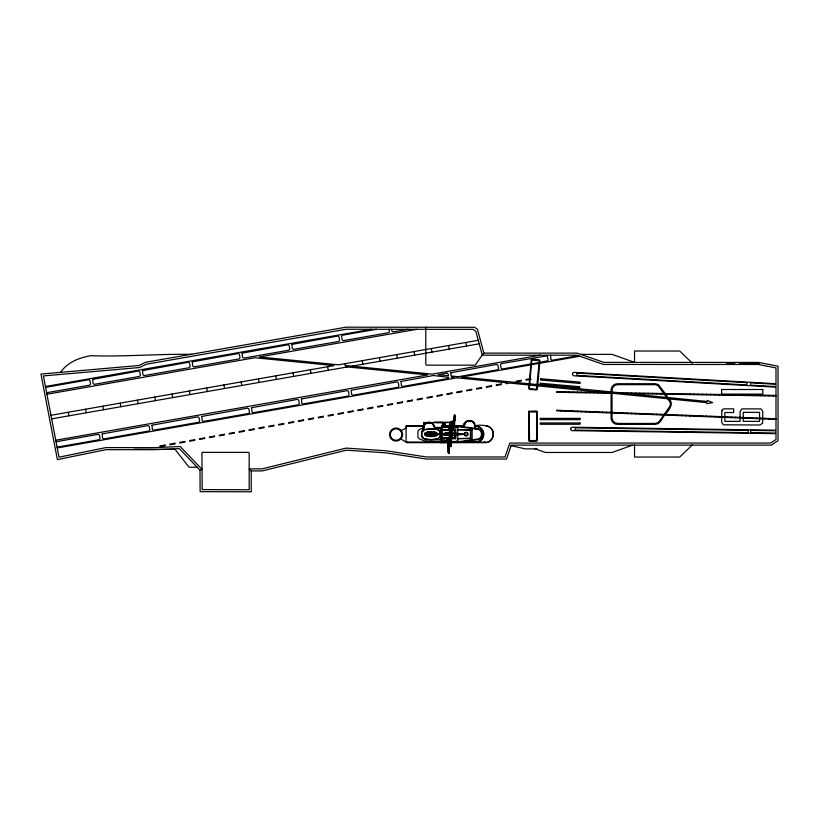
<?xml version="1.0" encoding="UTF-8"?>
<svg xmlns="http://www.w3.org/2000/svg" width="819" height="819" viewBox="0 0 819 819"><rect width="100%" height="100%" fill="white"/><g stroke="black" fill="none" stroke-linecap="round" stroke-linejoin="round"><path stroke-width="1.23" d="M423.024 431.029L423.024 428.265A5.948 5.948 0 0 1 428.972 422.317A5.948 5.948 0 0 1 434.92 428.265L434.92 429.084M423.914 428.194L423.546 422.512L442.547 422.512L442.547 428.163L440.376 428.501M427.283 434.746L427.283 433.486M427.815 436.353L427.917 431.982L427.538 436.271L427.283 435.002M427.907 422.553L430.026 422.553L427.907 422.553L428.071 423.249M430.466 434.746L430.466 433.486M434.172 433.241C433.343 442.045 434.029 424.027 434.326 436.302L433.865 433.486M443.755 425.675L443.755 422.543L434.469 422.543M449.846 442.291L448.904 443.059L448.904 445.219L448.925 443.12L449.989 442.321M450.726 436.015L450.716 442.639L450.624 435.995M450.624 432.319L451.054 425.685L450.89 432.176M450.726 432.309L450.726 425.685M450.614 441.738L450.88 436.148M451.146 435.995L451.044 442.639L450.88 441.175M451.146 432.33L451.054 425.685M454.617 427.426L454.617 414.649L454.299 427.426M447.43 442.055L448.751 443.11L447.696 442.229M560.698 392.362L560.708 391.789M564.864 392.434L564.875 391.861M569.031 392.506L569.041 391.932M573.198 392.577L573.208 392.004M577.364 392.649L577.375 392.076M581.531 392.721L581.541 392.147M585.698 392.792L585.708 392.209M589.864 392.864L589.875 392.281M594.031 392.936L594.041 392.352M598.198 393.007L598.208 392.424M602.364 393.079L602.374 392.496M610.698 393.212L537.714 385.851M614.864 393.284L614.874 392.711M619.031 393.355L619.041 392.782M623.198 393.427L623.208 392.854M627.364 393.499L627.374 392.925M631.531 393.57L631.541 392.997M635.708 393.642L635.708 393.059M639.874 393.714L639.885 393.13M644.041 393.785L644.051 393.202M648.208 393.857L648.218 393.274M652.374 393.929L652.385 393.345M656.541 394L656.551 393.417M660.708 394.062L660.718 393.489M664.874 394.134L664.885 393.56M669.041 394.205L669.051 393.632M673.208 394.277L673.218 393.704M677.374 394.348L677.385 393.775M681.541 394.42L681.551 393.837M685.708 394.492L685.718 393.908M689.874 394.563L689.885 393.98M694.041 394.635L694.051 394.052M698.208 394.707L698.218 394.123M702.374 394.778L702.385 394.195M706.541 394.85L706.551 394.267M710.708 394.912L710.718 394.338M714.874 394.983L714.885 394.41M719.041 395.055L719.051 394.482M723.208 395.127L723.218 394.553M727.385 395.198L727.385 394.625M731.551 395.27L731.562 394.686M735.718 395.342L735.728 394.758M739.885 395.413L739.895 394.83M744.051 395.485L744.061 394.901M748.218 395.557L748.228 394.973M752.385 395.628L752.395 395.045M756.551 395.7L756.561 395.116M760.718 395.761L760.728 395.188M764.885 395.833L764.895 395.26M769.051 395.905L769.061 395.331M773.218 395.976L773.228 395.403M424.324 425.675L406.081 425.675L406.081 442.045L450.225 441.994L449.242 445.505M450.153 431.848L450.552 421.703L451.218 421.703L451.617 431.848M451.617 436.466L451.218 446.611L450.552 446.611L450.153 436.466M560.78 411.015L560.8 410.432M564.946 411.169L564.967 410.595M569.103 411.333L569.133 410.759M573.269 411.496L573.29 410.913M577.436 411.66L577.456 411.077M581.603 411.824L581.623 411.24M585.769 411.977L585.79 411.404M589.926 412.141L589.956 411.568M594.092 412.305L594.113 411.722M598.259 412.469L598.279 411.885M602.426 412.622L602.446 412.049M606.592 412.786L606.613 412.213M610.749 412.95L610.779 412.366M614.915 413.114L614.936 412.53M619.082 413.267L619.103 412.694M623.249 413.431L623.269 412.858M627.415 413.595L627.436 413.022M631.572 413.759L631.603 413.175M635.739 413.923L635.759 413.339M639.905 414.076L639.926 413.503M644.072 414.24L644.092 413.667M648.239 414.404L648.259 413.82M652.395 414.568L652.426 413.984M656.562 414.721L656.582 414.148M660.728 414.885L660.749 414.312M664.915 414.465L660.595 421.283L658.322 423.525L655.21 424.375L617.761 424.375A6.45 6.45 0 0 1 611.087 418.038L611.087 412.96M669.062 415.213L669.082 414.629M673.218 415.366L673.249 414.793M677.385 415.53L677.405 414.957M681.551 415.694L681.572 415.12M685.718 415.857L685.738 415.274M689.885 416.021L689.905 415.438M694.041 416.175L694.072 415.602M698.208 416.339L698.228 415.765M702.374 416.502L702.395 415.919M706.541 416.666L706.562 416.083M710.708 416.82L710.728 416.247M714.864 416.984L714.895 416.41M719.031 417.147L719.051 416.564M723.197 417.311L723.218 416.728M727.364 417.475L727.385 416.891M731.531 417.629L731.551 417.055M735.687 417.792L735.718 417.219M739.854 417.956L739.874 417.373M744.021 418.12L744.041 417.536M748.187 418.274L748.208 417.7M752.354 418.437L752.374 417.864M756.51 418.601L756.541 418.018M760.677 418.765L760.697 418.181M764.844 418.918L764.864 418.345M769.01 419.082L769.031 418.509M773.177 419.246L773.197 418.663M447.491 442.209L450.225 442.004L449.467 444.871M450.235 422.676L449.682 428.235C450.952 430.528 449.406 425.982 449.355 427.856L449.744 427.59M427.672 433.241L427.917 431.982M433.691 433.241L433.937 431.951M434.07 433.241L434.316 432.033M430.477 433.241L430.774 431.91M430.866 433.241L431.05 431.91M485.698 425.716L487.653 426.054M475.665 426.32L477.743 426.627M449.406 445.751L450.829 438.789L449.109 445.29L449.989 442.035M449.355 445.915L450.829 438.789M442.455 434.52L449.518 435.534L450.245 429.535L448.617 429.535L448.617 428.265L453.091 428.265L453.091 429.535L451.013 429.873L450.43 429.299L451.3 430.477M423.474 428.102L423.955 426.034M429.873 423.249L430.026 422.553M430.333 423.351L430.497 422.655L432.258 423.873M448.832 446.437L447.45 442.065L448.505 445.229M463.257 427.303L464.045 423.822A5.948 5.948 0 0 1 474.774 423.822L475.337 428.972M464.393 424.17L463.923 426.238M470.311 421.386L470.464 420.679L468.355 420.679L468.509 421.713M470.311 421.713L470.464 420.679M470.782 421.488L470.935 420.792C472.819 420.608 472.502 422.983 472.85 421.703M449.181 445.341L450.9 438.984M454.893 418.939L450.583 423.177L448.976 425.921L451.576 428.132L454.412 426.105M448.781 446.386C449.242 448.822 447.839 443.396 450.133 442.035M449.14 445.229L449.764 443.161M458.128 438.615C458.691 445.014 444.164 439.486 440.376 439.834L426.679 439.823L426.156 441.502L459.868 441.502L477.067 439.117C482.975 439.107 482.975 429.217 477.067 429.217L459.868 426.832L453.624 426.832M448.136 444.768L448.239 445.751M441.932 441.502L442.424 440.151M464.68 434.162L465.12 433.097M429.279 433.087L429.279 435.063M430.794 434.643L430.794 433.507M433.425 433.507L433.425 434.643M434.93 435.063L434.93 433.087M450.143 428.982L450.962 428.521M451.208 428.859L450.542 429.269L451.627 430.722L449.907 429.637L449.447 427.631L450.798 430.057L451.484 429.545L450.87 430.221L451.259 429.351M488.093 426.208L489.854 427.18M470.935 420.792L472.706 422.01M478.265 426.781L480.139 427.672M483.804 352.917L475.174 365.161L426.494 365.161L425.798 364.465L425.798 327.262M665.325 414.486C668.601 410.196 674.6 403.931 669 398.904M452.129 424.713L451.433 423.771L454.801 419.226M451.228 426.617L452.497 424.795L450.921 423.802L450 425.122L451.525 426.187M450.624 427.467L452.416 427.446L453.695 425.634L464.506 425.675M423.986 429.75L421.969 432.412L421.969 435.913L423.986 438.574A26.556 25.86 90 0 0 438.175 438.574L440.622 435.339L440.622 432.985L438.175 429.75L434.111 428.921L423.986 429.75A26.556 25.86 90 0 1 438.175 429.75M423.832 425.532L425.153 423.873L424.099 425.737M464.537 423.873L465.857 422.215M472.778 422.573L473.218 422.01L474.539 423.658L473.218 422.01M490.233 427.477L491.635 428.992M692.383 444.86L679.729 457.043L634.53 457.043L634.53 444.901M60.944 371.765C68.09 361.967 79.351 357.688 90.909 355.702C124.549 356.869 158.087 353.798 191.718 354.361M480.579 427.968L482.074 429.351M451.402 424.651L451.986 424.549M432.78 423.873L433.845 425.737L432.524 424.078M449.529 428.378L449.785 427.641L449.723 428.716C450.573 426.238 450.061 430.139 449.754 428.214M450.47 428.224L450.102 428.787L450.9 428.286L451.402 429.002L450.685 429.504L449.907 427.979L450.337 428.961M449.795 429.473L452.139 427.641L452.436 428.061C449.15 430.292 451.812 429.78 450.552 429.207M449.907 429.637L450.767 429.013M451.709 428.419L450.849 428.695M451.269 430.456L451.279 429.934M550.573 355.18L550.89 359.459L552.026 360.258L578.173 355.661M491.912 429.402L492.813 431.316M400.563 430.825L406.285 428.04M427.436 422.655C423.28 425.337 427.876 421.836 427.6 423.351M433.456 425.839L434.101 425.532M433.343 426.351L434.316 425.962L434.459 428.102M465.97 421.703C470.669 420.127 465.059 421.539 466.421 422.266M473.894 423.976L474.539 423.658M482.391 429.76L483.343 431.5M447.409 442.096L448.505 445.341L446.898 438.984M444.256 433.394L441.39 434.899M454.606 415.284L454.606 421.017M454.893 417.424L454.34 417.547M454.893 418.181L454.34 418.304M454.893 419.686L454.34 419.809M454.893 420.444L454.34 420.567M423.904 429.627L422.45 430.21L421.509 431.828L421.509 436.496L422.45 438.114L426.679 439.823M199.969 470.208L202.027 469.379L180.262 446.529L154.668 447.645L105.835 447.604L59.009 457.176L43.397 375.921L139.568 367.526L146.304 364.25L346.191 329.248L473.167 329.361L475.931 331.48L482.278 355.18L576.771 355.18L603.583 364.465L758.333 364.475L775.992 367.915L775.992 439.537L770.699 443.069L509.858 443.089L505.006 456.982L426.494 456.982L386.343 450.808L346.191 448.095L261.978 468.888L249.171 468.867L251.228 470.925L262.223 470.945L346.365 450.174L386.118 452.856L426.341 459.039L506.47 459.039L511.322 445.147L771.324 445.126L778.05 440.632L778.05 366.216L758.527 362.418L603.931 362.407L577.119 353.122L483.855 353.122L477.508 329.422L474.744 327.303L346.007 327.19L145.659 362.274L139.005 365.509L40.95 374.068L57.381 459.602L106.04 449.662L154.709 449.703L179.422 448.628L199.969 470.208L200.143 491.646L251.228 491.809L251.228 470.925M446.949 441.502L448.362 440.96M423.904 427.692L419.4 429.402L417.915 431.203L417.915 437.121L419.4 438.923L428.849 442.526M430.374 433.271L429.74 434.643M434.05 432.678L432.504 434.07L434.05 435.473M430.159 434.879L431.255 434.07L430.159 433.271L429.279 434.07L430.374 434.879M430.159 435.473L431.705 434.07L430.159 432.678M433.845 434.879L434.735 434.07L434.183 433.292M632.207 445.28L612.09 452.467L545.423 452.467L534.5 448.566L537.018 448.566M484.633 442.117L485.462 441.891A1.669 1.669 0 0 1 484.633 442.117L451.453 442.045M450.102 433.138L445.577 434.346L445.843 433.896M529.606 378.818L525.931 379.484L526.044 380.108L529.545 379.473M530.18 378.706L531.132 379.187L530.118 379.371M448.792 453.531L448.904 439.404L448.617 445.301M45.434 386.496L371.468 329.269M45.598 387.336L88.821 379.75L89.957 380.548L90.561 384.009L89.762 385.145L46.632 392.721M376.412 329.269L342.362 335.247L341.564 336.384L342.168 339.844L343.304 340.643L388.626 332.688L389.424 331.552L389.025 329.279M407.944 329.299L393.12 331.9L391.973 331.101L391.656 329.289M46.918 394.236L254.842 357.749L334.019 365.612L50.962 415.294M416.861 329.31L259.357 356.951L338.523 364.824L478.286 340.294M51.648 418.857L347.41 366.943M351.924 366.154L479.228 343.806M55.753 440.223L427.764 374.928L345.444 366.748L345.536 367.27M540.294 355.18L432.278 374.14L345.219 365.489L344.912 363.697M56.04 441.748L98.3 434.326L99.437 435.124L100.041 438.585L99.242 439.721L57.074 447.123M530.907 363.964L502.211 369L501.074 368.202L500.47 364.742L501.269 363.595L547.327 355.804L548.177 360.636L539.772 362.407M531.48 363.861L539.189 362.51M57.238 447.973L456.9 377.825L507.422 382.842L506.152 383.077L506.265 383.702L509.725 383.077L529.064 384.991M530.825 364.844L461.404 377.037L529.166 383.763M531.398 364.752L539.107 363.39M539.69 363.288L579.842 356.245M492.956 431.797L493.263 433.906M444.195 433.63L449.518 432.79M483.517 431.982L483.845 433.916M475.399 442.045C486.865 442.618 485.677 424.559 474.447 426.279M457.104 442.526L477.201 439.803C483.947 439.803 483.947 428.532 477.201 428.521L454.678 425.808M449.846 433.036L438.431 433.865L438.431 434.459L449.846 435.288M451.924 435.288L463.339 434.459L463.339 433.865L451.924 433.036M454.084 419.123L455.466 420.372L454.34 419.052M440.591 442.659L474.733 442.117M739.301 363.216L759.387 363.257M580.64 354.361L612.09 354.361L634.684 362.428M726.371 363.104L734.919 363.216M454.34 415.509L454.893 415.509M454.34 415.735L454.893 415.857L454.34 416.042M454.34 416.267L454.893 416.267M454.34 416.492L454.893 416.615L454.34 416.799M454.34 417.025L454.893 417.025M454.34 417.25L454.893 417.362M454.34 417.772L454.893 417.772M454.34 417.997L454.893 418.12M454.34 418.529L454.893 418.529M454.34 418.755L454.893 418.878M454.34 419.287L454.893 419.287M454.34 419.512L454.893 419.625M454.34 420.034L454.893 420.034M454.34 420.26L454.893 420.382M454.34 420.792L454.893 420.792M468.355 421.017L470.464 421.017M434.213 422.276L444.011 422.276L444.011 425.675M454.535 422.276L444.737 422.276L444.737 425.675M454.279 422.543L444.993 422.543L444.993 425.675M442.547 422.901L442.547 425.317M441.431 425.675L449.641 425.675M474.314 425.675C481.173 424.774 493.263 424.314 493.304 434.162C493.314 438.462 489.905 442.598 485.462 442.659L407.125 442.659L400.563 438.83M442.547 425.808L449.826 425.808M406.081 426.279L423.945 426.279M441.564 426.279L449.457 426.279M454.228 426.279L464.373 426.279M442.393 426.832L449.887 426.832M435.094 427.436L449.764 427.364M453.378 427.364L457.79 427.651L458.128 429.719M456.04 427.856L454.002 427.426M423.157 428.03L423.873 428.03M434.039 428.501L440.366 428.501L440.069 432.248M430.681 436.425L430.61 433.486M445.935 433.804L445.935 434.52L450.102 435.186M434.326 436.302L434.07 435.002M448.679 440.09L449.232 440.09L449.232 453.46L448.679 453.46M448.106 441.81L449.232 441.81M535.36 448.873L525.184 448.873L510.872 445.608M448.106 451.75L449.232 451.75M449.232 451.996L448.106 451.893L448.106 441.656M197.297 467.209L189.046 467.209L175.102 449.416L134.203 449.242M604.985 392.536L556.541 391.717L556.531 392.301L775.992 396.027M612.039 392.659L775.992 395.444M775.992 418.775L556.633 410.268L556.613 410.851L775.992 419.359M529.729 383.824L537.254 384.572M537.827 384.623L620.034 392.792M627.057 393.499L707.114 401.453L707.258 400.44L712.643 402.62L706.93 403.695L706.992 402.682L612.018 393.243M529.627 385.053L537.151 385.8M483.845 434.418L483.517 436.343M493.263 434.418L492.956 436.537M465.12 435.237L467.27 435.237L467.27 433.097M449.754 428.777L450.174 428.736A3.696 3.634 55 0 0 450.706 429.422L451.32 430.006L450.859 429.688M449.969 428.532L450.01 428.501A5.948 5.948 0 0 0 450.911 429.596L451.31 430.006L450.778 429.443M483.343 436.824L482.391 438.564M464.281 423.658L464.926 423.976M464.066 424.099L465.038 424.477M454.525 426.167L453.644 425.706M492.813 437.018L491.912 438.923M453.695 425.634L452.528 424.826M451.361 429.627L450.9 429.31L451.586 429.77M451.771 423.3L456.265 426.443M450.583 423.177L451.433 423.771M449.181 425.184L452.416 427.446M451.013 429.576L451.504 429.873L450.245 427.989M451.023 430.026L450.419 429.422M482.074 438.974L480.579 440.356M407.125 442.659L406.582 441.492M692.383 363.216L679.729 351.023L634.53 351.023L634.53 362.428M491.635 439.332L490.233 440.847M447.481 442.106L448.71 446.437M450.041 429.136L449.764 428.685L450.378 429.371M425.153 423.873L425.604 424.437M450.737 429.248L449.979 427.887L450.43 428.9M665.294 393.57L658.322 384.582L655.21 383.722L617.434 383.722A6.45 6.45 0 0 0 611.087 390.059L611.087 391.912M665.704 394.154L668.079 397.573M450.563 428.808L450.255 428.04M440.366 439.823L440.069 436.077M480.139 440.653L478.265 441.543M450.296 428.644L450.112 428.132L450.225 428.695M489.854 441.154L488.093 442.127M450.624 426.586L450.89 427.149M446.754 438.933L448.464 445.331M448.454 445.751L446.939 438.82M468.355 420.679L468.509 421.386M467.884 420.792L468.038 421.488M451.464 429.535L451.945 431.705M446.816 438.789L448.413 445.956M465.919 342.465L466.543 346.038M448.638 345.495L449.262 349.068M431.347 348.525L431.971 352.098M414.056 351.566L414.69 355.139M396.775 354.596L397.399 358.169M379.484 357.637L380.108 361.21M362.193 360.667L362.827 364.24M327.62 366.738L328.245 370.311M310.329 369.768L310.964 373.341M293.048 372.799L293.673 376.371M275.757 375.839L276.382 379.412M258.466 378.869L259.101 382.442M241.185 381.91L241.81 385.483M223.894 384.94L224.519 388.513M206.613 387.971L207.238 391.543M189.322 391.011L189.947 394.584M172.031 394.041L172.666 397.614M154.75 397.072L155.375 400.655M137.459 400.112L138.083 403.685M120.168 403.143L120.802 406.715M102.887 406.183L103.511 409.756M85.596 409.213L86.22 412.786M68.305 412.244L68.939 415.817M477.743 441.697L475.665 442.004M485.698 442.618L487.653 442.28M430.866 435.002L431.06 436.425M430.794 436.425L430.61 434.746M453.173 422.676L453.828 429.34M611.087 393.222L611.087 412.387M470.761 429.719L470.761 438.615M457.749 430.098L457.749 438.226M454.402 414.649L454.402 427.426M449.672 433.138L449.672 435.186M448.904 439.404L448.904 445.454M448.239 440.878L448.239 452.682M442.158 422.512L439.772 422.512M438.994 422.512L436.599 422.512M437.336 434.909L436.609 432.452A21.263 20.7 -90 0 0 425.839 432.452L425.112 434.909L425.839 435.872A21.263 20.7 -90 0 0 436.609 435.872M430.958 433.241L430.958 435.002M430.855 433.486L430.855 434.746M438.175 438.574A25.205 25.205 0 0 1 423.986 438.574M536.742 411.977L536.742 440.417L529.565 440.806L529.187 411.977L536.742 411.977M570.659 428.327L570.638 429.473L571.816 430.64L775.276 433.64L775.286 433.067L750.716 432.708L750.757 430.405L775.327 430.763L775.327 430.19L571.867 427.201L570.659 428.327M748.105 430.374L748.064 432.657L575.153 430.118L575.184 427.825L748.105 430.374M572.512 373.423L572.45 374.57L573.556 375.778L775.358 387.131L775.398 386.548L750.511 385.155L750.634 382.862L775.521 384.265L775.552 383.691L573.75 372.338L572.512 373.423M577.098 373.106L576.965 375.399L746.887 384.95L747.02 382.657L577.098 373.106M531.255 359.91L528.757 388.472L529.514 389.383L536.506 389.998L537.418 389.23L539.916 360.667L539.158 359.756L532.166 359.152L531.255 359.91M531.807 360.073L529.33 388.411L536.445 389.424L539.342 360.729L531.807 360.073M540.233 383.251L540.12 384.531L579.657 387.991L579.77 386.711L540.233 383.251M540.622 378.726L540.509 379.996L580.057 383.456L580.169 382.176L540.622 378.726M452.098 428.296L451.382 427.907L452.098 428.296M721.836 410.647L721.631 422.113L723.382 424.805L759.868 425L762.581 423.28L762.786 411.588L761.035 408.896L741.84 408.896L740.089 411.588L740.089 421.345L724.866 421.345L724.866 412.51L733.65 412.51L733.65 408.855L724.549 408.855A2.805 2.805 0 0 0 721.836 410.647M670.464 404.054L670.096 405.989L659.858 420.669L657.841 422.686L655.077 423.433L617.557 423.433L614.803 422.686L612.776 420.669L612.039 417.915L612.039 390.182L612.776 387.428L614.803 385.411L617.557 384.674L655.077 384.674L657.841 385.411L670.096 402.109L670.464 404.054M92.67 379.371L93.11 383.558L94.257 384.357L139.578 376.402L140.377 375.266L139.773 371.806L138.626 371.007L92.67 379.371M102.15 433.947L102.59 438.134L103.737 438.933L149.058 430.978L149.857 429.842L149.253 426.382L148.106 425.583L102.15 433.947M142.486 370.628L142.926 374.815L144.062 375.614L189.384 367.659L190.182 366.523L189.578 363.063L188.442 362.264L142.486 370.628M151.965 425.204L152.406 429.391L153.542 430.19L198.863 422.235L199.662 421.099L199.058 417.639L197.922 416.84L151.965 425.204M192.291 361.885L192.731 366.073L193.878 366.871L239.199 358.917L239.998 357.78L239.394 354.32L238.247 353.521L192.291 361.885M201.771 416.462L202.211 420.649L203.358 421.447L248.679 413.493L249.478 412.356L248.874 408.896L247.727 408.097L201.771 416.462M242.107 353.143L242.547 357.33L243.683 358.128L289.005 350.174L289.803 349.037L289.199 345.577L288.063 344.779L242.107 353.143M251.576 407.719L252.027 411.906L253.163 412.704L298.485 404.75L299.283 403.613L298.679 400.153L297.543 399.355L251.576 407.719M291.912 344.4L292.352 348.587L293.499 349.385L338.82 341.431L339.619 340.294L339.015 336.834L337.868 336.036L291.912 344.4M301.392 398.976L301.832 403.163L302.969 403.962L348.3 396.007L349.099 394.871L348.484 391.41L347.348 390.612L301.392 398.976M351.197 390.233L351.648 394.43L352.784 395.219L398.106 387.264L398.904 386.128L398.3 382.668L397.164 381.869L351.197 390.233M401.013 381.49L401.453 385.688L402.59 386.486L447.921 378.521L448.72 377.385L433.486 375.501L401.013 381.49M450.819 372.747L451.105 376.013L458.231 376.72L497.727 369.778L498.525 368.642L497.921 365.182L496.785 364.383L450.819 372.747M449.692 445.751L449.17 447.819L448.413 447.819L447.891 445.751L449.692 445.751M464.813 432.78L464.24 434.162L464.813 435.544L466.195 436.117L467.577 435.544L468.151 434.162L467.577 432.78L466.195 432.207L464.813 432.78M528.859 411.271L528.613 440.53L529.453 441.369L536.476 441.369L537.315 440.53L537.315 411.865L536.476 411.025L528.859 411.271M429.074 433.087L429.074 435.063L431.459 435.063L431.459 433.087L429.074 433.087M432.749 433.087L432.749 435.063L435.145 435.063L435.145 433.087L432.749 433.087M433.21 433.507L433.21 434.643L434.674 434.643L434.674 433.507L433.21 433.507M441.052 429.545L441.052 438.779L455.845 438.779L455.845 429.545L441.052 429.545M441.523 430.016L441.523 438.319L455.364 438.319L455.364 430.016L441.523 430.016M442.096 430.446L442.096 437.878L454.873 437.745L454.801 430.446L442.096 430.446M424.897 433.241L437.121 433.486L424.897 433.241M451.32 434.162L450.532 433.906L451.32 434.162M437.121 434.909L424.774 434.746L437.121 434.909M445.618 432.708L444.922 433.558L445.618 435.616L446.56 434.766L445.618 432.708M202.6 452.354L201.904 452.856L202.191 489.588L249.171 489.752L249.171 453.02L248.464 452.354L202.6 452.354M164.998 445.065L159.91 445.986L160.022 446.611L165.11 445.69L164.998 445.065M174.887 443.263L169.799 444.195L169.912 444.819L175 443.898L174.887 443.263M184.777 441.472L179.699 442.393L179.811 443.018L184.889 442.096L184.777 441.472M194.676 439.67L189.588 440.591L189.701 441.226L194.789 440.294L194.676 439.67M204.566 437.878L199.478 438.8L199.59 439.424L204.678 438.503L204.566 437.878M214.455 436.077L209.377 436.998L209.49 437.633L214.568 436.701L214.455 436.077M224.345 434.275L219.267 435.206L219.379 435.831L224.467 434.909L224.345 434.275M234.244 432.483L229.156 433.405L229.269 434.029L234.357 433.108L234.244 432.483M244.134 430.681L239.046 431.613L239.168 432.237L244.246 431.316L244.134 430.681M254.023 428.89L248.945 429.811L249.058 430.436L254.146 429.514L254.023 428.89M263.923 427.088L258.835 428.009L258.947 428.644L264.035 427.713L263.923 427.088M273.812 425.296L268.724 426.218L268.837 426.842L273.925 425.921L273.812 425.296M283.702 423.495L278.624 424.416L278.736 425.041L283.814 424.119L283.702 423.495M293.601 421.693L288.513 422.624L288.626 423.249L293.714 422.328L293.601 421.693M303.491 419.901L298.403 420.823L298.515 421.447L303.603 420.526L303.491 419.901M313.38 418.099L308.302 419.021L308.415 419.656L313.493 418.724L313.38 418.099M323.28 416.308L318.192 417.229L318.304 417.854L323.392 416.932L323.28 416.308M333.169 414.506L328.081 415.428L328.194 416.062L333.282 415.131L333.169 414.506M343.059 412.704L337.971 413.636L338.093 414.26L343.171 413.339L343.059 412.704M352.948 410.913L347.87 411.834L347.983 412.459L353.071 411.537L352.948 410.913M362.848 409.111L357.76 410.043L357.872 410.667L362.96 409.746L362.848 409.111M372.737 407.319L367.649 408.241L367.772 408.865L372.85 407.944L372.737 407.319M382.627 405.518L377.549 406.439L377.661 407.074L382.749 406.142L382.627 405.518M392.526 403.726L387.438 404.647L387.551 405.272L392.639 404.351L392.526 403.726M402.416 401.924L397.328 402.846L397.44 403.47L402.528 402.549L402.416 401.924M412.305 400.122L407.227 401.054L407.34 401.679L412.418 400.757L412.305 400.122M422.205 398.331L417.117 399.252L417.229 399.877L422.317 398.955L422.205 398.331M432.094 396.529L427.006 397.45L427.119 398.085L432.207 397.154L432.094 396.529M441.984 394.738L436.906 395.659L437.018 396.283L442.096 395.362L441.984 394.738M451.883 392.936L446.795 393.857L446.908 394.492L451.996 393.56L451.883 392.936M461.773 391.134L456.685 392.066L456.797 392.69L461.885 391.769L461.773 391.134M471.662 389.342L466.574 390.264L466.697 390.888L471.775 389.967L471.662 389.342M481.552 387.541L476.474 388.472L476.586 389.097L481.674 388.175L481.552 387.541M491.451 385.749L486.363 386.67L486.476 387.295L491.564 386.373L491.451 385.749M501.341 383.947L496.253 384.869L496.375 385.503L501.453 384.572L501.341 383.947M521.13 380.354L516.042 381.275L516.154 381.9L521.242 380.978L521.13 380.354M446.969 373.126L437.991 374.703L448.423 375.747L448.106 373.925L446.969 373.126M453.716 377.508L451.484 377.283L453.716 377.508M762.786 389.506L721.631 389.506L721.631 394.113L762.786 394.113L762.786 389.506M759.551 412.356L743.273 412.356L743.273 421.345L759.551 421.345L759.551 412.356M579.965 418.386L540.274 418.386L540.274 419.666L579.965 419.666L579.965 418.386M579.965 422.962L540.274 422.962L540.274 424.252L579.965 424.252L579.965 422.962M472.133 429.719L457.555 429.719L470.382 430.098L470.382 438.226L457.555 438.615L472.133 438.615L472.133 429.719M452.61 431.818L449.242 431.818L449.242 436.507L452.61 436.507L452.61 431.818M449.774 428.726L449.426 427.334L449.795 428.757M393.192 439.547A5.774 5.774 0 0 0 401.853 434.551A5.774 5.774 0 0 0 393.192 429.545A5.774 5.774 0 0 0 393.192 439.547M390.878 438.534A6.552 6.552 0 0 0 402.139 437.059A6.552 6.552 0 0 0 395.229 428.05A6.552 6.552 0 0 0 390.878 438.534"/></g></svg>
